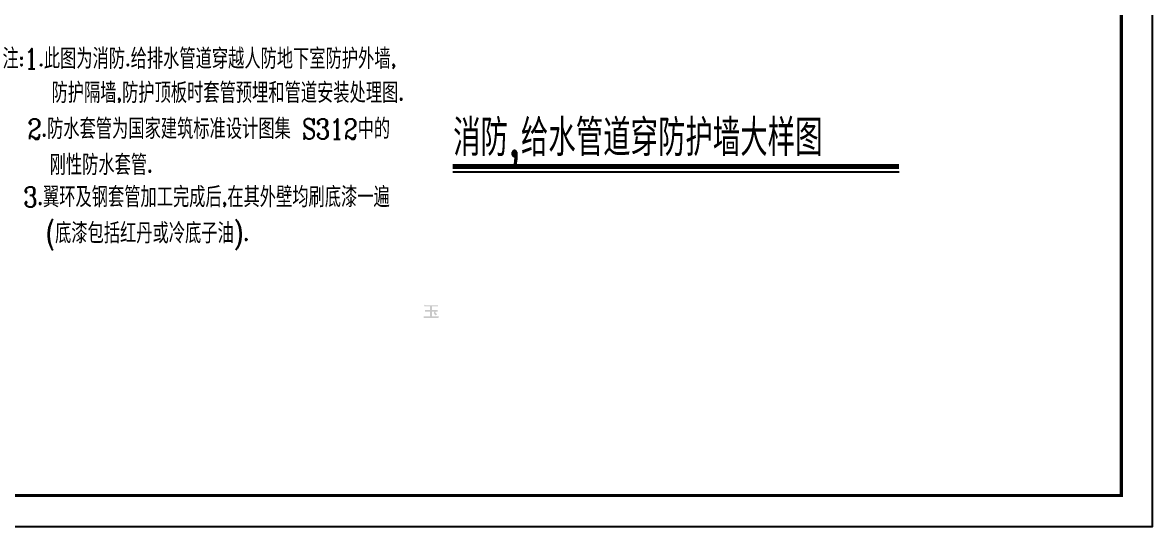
# Model space of a CAD drawing. Header units: inches. Extents: x 1616582 to 1832874, y -153958 to -93201.
# Drawn here: x 1653054 to 1680868, y -138606 to -126186 of the extents above; entities that cross this region are included whole.
import ezdxf

# ---------------------------------------------------------------- set-up
doc = ezdxf.new("R2010")
doc.units = ezdxf.units.IN
doc.header["$LTSCALE"] = 35
doc.header["$MEASUREMENT"] = 0
for name, color, linetype in [('HZ', 3, 'Continuous'), ('PLOT', 7, 'Continuous'), ('图框', 135, 'Continuous')]:
    doc.layers.add(name, color=color, linetype=linetype)
doc.styles.add('HZFS', font='simp1.shx', dxfattribs={"width": 0.8, "bigfont": '@extfont2.shx'})
doc.styles.add('HZTXT1', font='romant.shx', dxfattribs={"bigfont": 'HZTXT1.shx'})
doc.styles.add('STY53', font='COMPLEX', dxfattribs={"width": 0.6, "bigfont": 'HZTXT'})

msp = doc.modelspace()

# ---------------------------------------------------------------- hatches: boundary and pattern name
at = {"layer": 'PLOT', "linetype": 'Continuous'}
h = msp.add_hatch(color=256, dxfattribs=at)
h.paths.add_polyline_path([(1663303.00653, -133469.12686), (1663291.52215, -133469.12686)], flags=17)
edge = h.paths.add_edge_path()
edge.add_line((1662946.9909, -133141.00186), (1662969.95965, -133151.93936))
edge.add_line((1662969.95965, -133151.93936), (1663142.22528, -133151.93936))
edge.add_line((1663142.22528, -133151.93936), (1663280.03778, -133151.93936))
edge.add_line((1663280.03778, -133151.93936), (1663280.03778, -133184.75186))
edge.add_line((1663280.03778, -133184.75186), (1663130.7409, -133184.75186))
edge.add_line((1663130.7409, -133184.75186), (1663130.7409, -133272.25186))
edge.add_line((1663130.7409, -133272.25186), (1663268.5534, -133272.25186))
edge.add_line((1663268.5534, -133272.25186), (1663268.5534, -133316.00186))
edge.add_line((1663268.5534, -133316.00186), (1663222.6159, -133316.00186))
edge.add_line((1663222.6159, -133316.00186), (1663211.13153, -133326.93936))
edge.add_line((1663211.13153, -133326.93936), (1663257.06903, -133370.68936))
edge.add_line((1663257.06903, -133370.68936), (1663245.58465, -133392.56436))
edge.add_line((1663245.58465, -133392.56436), (1663211.13153, -133403.50186))
edge.add_line((1663211.13153, -133403.50186), (1663176.6784, -133348.81436))
edge.add_line((1663176.6784, -133348.81436), (1663188.16278, -133316.00186))
edge.add_line((1663188.16278, -133316.00186), (1663130.7409, -133316.00186))
edge.add_line((1663130.7409, -133316.00186), (1663130.7409, -133425.37686))
edge.add_line((1663130.7409, -133425.37686), (1663303.00653, -133425.37686))
edge.add_line((1663303.00653, -133425.37686), (1663291.52215, -133469.12686))
edge.add_line((1663280.03778, -133469.12686), (1663291.52215, -133469.12686))
edge.add_line((1663280.03778, -133469.12686), (1663268.5534, -133469.12686))
edge.add_line((1663268.5534, -133469.12686), (1663096.28778, -133469.12686))
edge.add_line((1663096.28778, -133469.12686), (1662924.02215, -133469.12686))
edge.add_line((1662924.02215, -133469.12686), (1662924.02215, -133425.37686))
edge.add_line((1662924.02215, -133425.37686), (1663084.8034, -133425.37686))
edge.add_line((1663084.8034, -133425.37686), (1663084.8034, -133316.00186))
edge.add_line((1663084.8034, -133316.00186), (1662958.47528, -133316.00186))
edge.add_line((1662958.47528, -133316.00186), (1662958.47528, -133272.25186))
edge.add_line((1662958.47528, -133272.25186), (1663084.8034, -133272.25186))
edge.add_line((1663084.8034, -133272.25186), (1663084.8034, -133184.75186))
edge.add_line((1663084.8034, -133184.75186), (1662946.9909, -133184.75186))
edge.add_line((1662946.9909, -133184.75186), (1662946.9909, -133141.00186))

# ---------------------------------------------------------------- linework, layer by layer
at = {"layer": 'HZ'}
msp.add_lwpolyline([(1663643.56198, -129733.34708, 120, 120, 0), (1674632.22188, -129733.34708, 120, 120, 0)], format="xyseb", dxfattribs=at)
msp.add_lwpolyline([(1663643.56198, -129863.36335), (1674632.22188, -129863.36335)], dxfattribs=at)
at = {"layer": '图框', "ltscale": 6}
msp.add_lwpolyline([(1616581.79582, -138606.15585), (1680867.83582, -138606.15585), (1680867.83582, -93200.79585), (1616581.79582, -93200.79585)], close=True, dxfattribs=at)
msp.add_lwpolyline([(1618492.79582, -137841.75585, 76.44, 76.44, 0), (1680103.43582, -137841.75585, 76.44, 76.44, 0), (1680103.43582, -93965.19585, 76.44, 76.44, 0), (1618492.79582, -93965.19585, 76.44, 76.44, 0)], format="xyseb", close=True, dxfattribs=at)

# ---------------------------------------------------------------- texts
at = {"color": 3, "style": 'STY53', "width": 0.8}
for s, height, p in [('注:1.此图为消防.给排水管道穿越人防地下室防护外墙,', 499.9999695, (1652559.25, -127327.64062)), ('防护隔墙,防护顶板时套管预埋和管道安装处理图.', 499.9999695, (1653766, -128168.13281)), ('2.防水套管为国家建筑标准设计图集 S312中的', 499.9999695, (1653176.625, -129056.58594)), ('刚性防水套管.', 499.999969, (1653719.625, -129945.47656)), ('3.翼环及钢套管加工完成后,在其外壁均刷底漆一遍', 499.9999695, (1653076.125, -130737.88281)), ('(底漆包括红丹或冷底子油).', 499.9999695, (1653613.375, -131628.73438))]:
    msp.add_text(s, height=height, dxfattribs=at).set_placement(p)
at = {"ltscale": 8, "insert": (1653832.92824, -133360.38134), "char_height": 0.2, "attachment_point": 1, "style": 'HZFS'}
msp.add_mtext_dynamic_manual_height_columns('{\\fSimSun|b0|i0|c134|p2;阿松大}', width=3927.8432321, gutter_width=1, heights=[0], dxfattribs=at)
at = {"layer": 'HZ', "style": 'HZTXT1', "width": 0.75}
msp.add_text('消防,给水管道穿防护墙大样图', height=900, dxfattribs=at).set_placement((1663653.25, -129476.19531))

doc.saveas('drawing.dxf')
